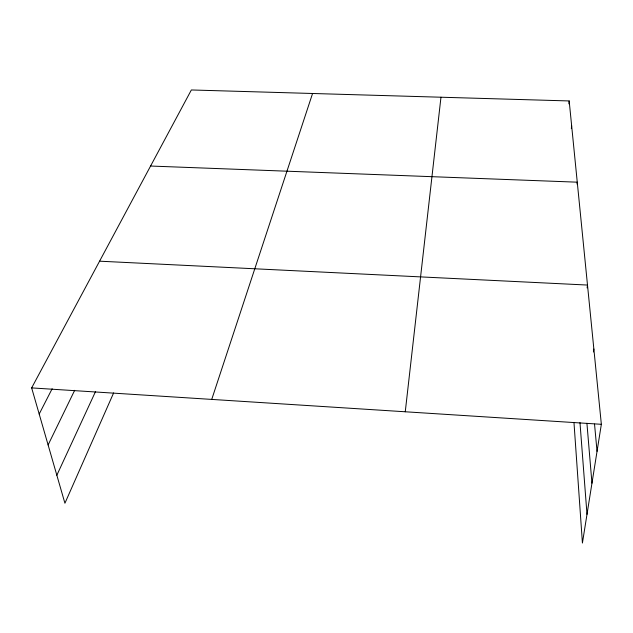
<?xml version="1.0" encoding="UTF-8"?>
<svg xmlns="http://www.w3.org/2000/svg" width="633" height="633" viewBox="0 0 633 633"><rect width="100%" height="100%" fill="white"/><g stroke="black" fill="none" stroke-linecap="round" stroke-linejoin="round"><path stroke-width="0.95" d="M568.869 103.859L569.178 100.948L191.356 89.965L31.65 387.902L64.922 503.235L113.623 392.927M571.338 128.649L571.646 125.793M405.262 411.774L440.972 97.221M577.035 184.092L577.256 182.177L150.583 166.036M587.115 287.904L587.495 285.056L99.579 261.184M593.438 351.964L593.857 349.028M569.178 100.948L601.35 424.308L582.423 543.035L573.965 422.393M211.731 399.407L312.567 93.486M56.843 475.233L95.488 391.653M48.108 444.944L74.67 390.324M39.191 414.037L52.151 388.749M31.65 387.902L601.35 424.308M594.529 424.078L597.038 451.337M586.926 423.311L591.958 483.201M579.978 422.638L586.997 514.336"/></g></svg>
